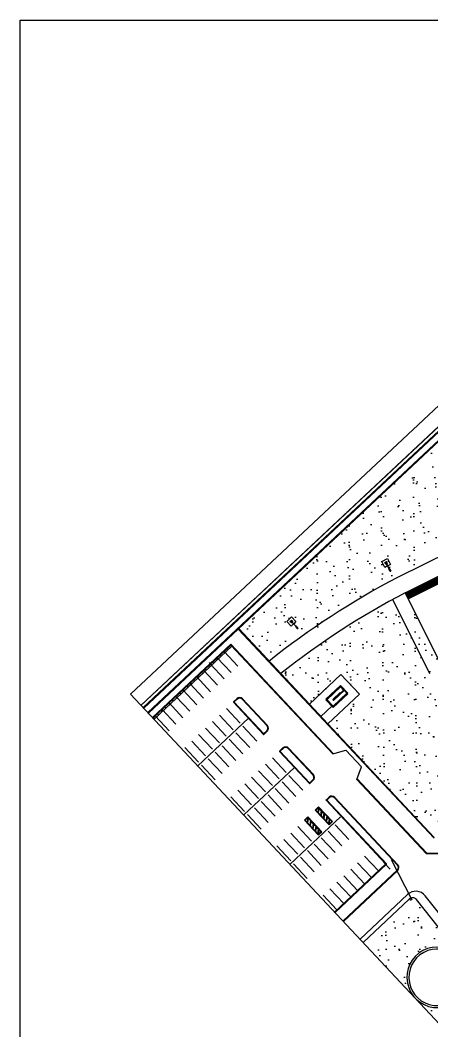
# Model space of a CAD drawing. Header units: metres. Extents: x 2872 to 3316, y -1435 to -1037.
# Drawn here: x 2871.9 to 2973.9, y -1287 to -1036.8 of the extents above; entities that cross this region are included whole.
import ezdxf

# ---------------------------------------------------------------- set-up
doc = ezdxf.new("R2010")
doc.units = ezdxf.units.M
doc.header["$MEASUREMENT"] = 0
doc.layers.add('ARQUITETURA', color=253, linetype='CONTINUOUS')
doc.layers.add('TEXTO', color=1, linetype='CONTINUOUS')
pattern_1 = [(350.62296, (2542.1494, -799.737), (4.08992, 4.08927), [0, -4.56, 0, -5.1, 0, -4.875]), (320.623, (2542.149, -799.737), (9.808834, 1.91215), [0, -2.46, 0, -4.11, 0, -1.575]), (280.623, (2539.627, -797.0435), (6.39856, -6.807323), [0, -1.5, 0, -5.4, 0, -7.05]), (270.623, (2539.627, -797.0435), (8.08648, -4.78256), [0, -0.75, 0, -3.54, 0, -4.05])]

msp = doc.modelspace()

# ---------------------------------------------------------------- hatches: boundary and pattern name
at = {"layer": 'ARQUITETURA'}
h = msp.add_hatch(dxfattribs=at)
h.set_pattern_fill('AR-SAND', color=116, scale=3, angle=-46.877, style=0)
h.set_pattern_definition(pattern_1)
edge = h.paths.add_edge_path()
edge.add_line((3040.1, -1150.86), (3040.07, -1149.98))
edge.add_line((3040.07, -1149.98), (3005.47, -1113.05))
edge.add_line((3005.47, -1113.05), (2925.93, -1187.54))
edge.add_line((2925.93, -1187.54), (2931.87, -1193.66))
edge.add_arc((3053.78, -1346.11), 195.2, 117.4827, 128.6471, ccw=False)
edge.add_line((2963.7, -1172.94), (2976.69, -1166.47))
edge.add_arc((3045.34, -1308.66), 157.89, 110.4173, 115.7695, ccw=False)
edge.add_arc((3045.34, -1308.66), 157.89, 91.9009, 110.4173, ccw=False)
h = msp.add_hatch(dxfattribs=at)
h.set_pattern_fill('AR-SAND', color=116, scale=3, angle=-46.877, style=0)
h.set_pattern_definition(pattern_1)
edge = h.paths.add_edge_path()
edge.add_line((3040.6, -1152.74), (3037.06, -1148.96))
edge.add_line((3037.06, -1148.96), (3032.48, -1149.8))
edge.add_line((3032.48, -1149.8), (3029.02, -1151.31))
edge.add_line((3029.02, -1151.31), (3017.99, -1152.76))
edge.add_line((3017.99, -1152.76), (2991.56, -1157.73))
edge.add_line((2991.56, -1157.73), (2952.3, -1178.95))
edge.add_line((2952.3, -1178.95), (2932.22, -1194.04))
edge.add_line((2932.22, -1194.04), (2933.59, -1195.5))
edge.add_line((2933.59, -1195.5), (2959.02, -1178.26))
edge.add_line((2959.02, -1178.26), (2975.28, -1169.54))
edge.add_line((2975.28, -1169.54), (2992.27, -1161.23))
edge.add_line((2992.27, -1161.23), (2992.66, -1162.26))
edge.add_line((2992.66, -1162.26), (3012.8, -1156.37))
edge.add_line((3012.8, -1156.37), (3013.19, -1158.63))
edge.add_line((3013.19, -1158.63), (3028.75, -1155.99))
edge.add_line((3028.75, -1155.99), (3044.09, -1154.96))
edge.add_line((3044.09, -1154.96), (3029.61, -1138.82))
edge.add_line((3029.61, -1138.82), (3029.54, -1140.94))
edge.add_line((3029.54, -1140.94), (3040.47, -1152.61))
h = msp.add_hatch(dxfattribs=at)
h.set_pattern_fill('AR-SAND', color=116, scale=3, angle=-46.877, style=0)
h.set_pattern_definition(pattern_1)
h.paths.add_polyline_path([(2967.36, -1178.7), (2964.27, -1180.35), (2964.2, -1180.21), (2957.27, -1184.18), (2953.46, -1186.52), (2945.18, -1192.06), (2936.49, -1198.59), (2943.55, -1206.14), (2951.37, -1198.82), (2955.92, -1203.67), (2948.1, -1210.99), (2974.46, -1239.14), (2979.13, -1234.79), (2983.4, -1231.08), (2987.8, -1227.76), (2993.72, -1223.84), (3001.37, -1219.58), (3006.6, -1217.14), (3011.73, -1215.09), (3016.77, -1213.38), (3019.63, -1212.54), (3016.24, -1198.85), (3012.97, -1185.64), (3005.99, -1187.37), (3005.14, -1184.82), (3000.05, -1186.63), (2996.34, -1188.1), (2991.07, -1190.41), (2986.79, -1192.49), (2983.53, -1194.11), (2978.41, -1196.66), (2976.72, -1197.5)])
h = msp.add_hatch(dxfattribs=at)
h.set_pattern_fill('AR-SAND', color=116, scale=3, angle=-46.877, style=0)
h.set_pattern_definition(pattern_1)
edge = h.paths.add_edge_path()
edge.add_line((2970.32, -1279.48), (2993.96, -1304.71))
edge.add_line((2993.96, -1304.71), (2998.44, -1290.98))
edge.add_arc((2997.48, -1290.67), 1, -18.0603, 38.4582)
edge.add_line((2998.27, -1290.05), (2991.22, -1281.18))
edge.add_line((2991.22, -1281.18), (2982, -1276.92))
edge.add_arc((2975.2, -1273.78), 7.5, -130.539, -24.792, ccw=False)
edge = h.paths.add_edge_path()
edge.add_line((2956.9, -1265.15), (2969.19, -1278.27))
edge.add_arc((2975.2, -1273.78), 7.5, 45.659, 216.7946, ccw=False)
edge.add_line((2980.44, -1268.41), (2980.83, -1268.1))
edge.add_line((2980.83, -1268.1), (2970.04, -1254.51))
edge.add_arc((2969.14, -1255.23), 1.15, 38.4582, 128.112)
edge.add_line((2968.43, -1254.32), (2956.9, -1265.15))

# ---------------------------------------------------------------- linework, layer by layer
for p, q in [((2899.27, -1203.63), (3047.5, -1064.78)), ((2901.89, -1206.42), (3039.02, -1077.99)), ((2901.86, -1206.38), (3032.24, -1084.27)), ((2902.4, -1206.97), (3032.77, -1084.88)), ((2902.54, -1207.11), (3032.76, -1085.16)), ((2903.56, -1208.21), (3033.79, -1086.25)), ((2903.7, -1208.36), (3034.07, -1086.26)), ((2954.81, -1158.16), (2953.9, -1159.02)), ((2978.41, -1168.31), (2965.41, -1174.78)), ((2961.49, -1170.85), (2962.9, -1170.11)), ((2962.23, -1172.27), (2961.49, -1170.85)), ((2962.23, -1171.09), (2962.67, -1170.85)), ((2962.38, -1171.13), (2962.62, -1171)), ((2962.62, -1171), (2962.75, -1171.25)), ((2962.9, -1171.3), (2962.67, -1170.85)), ((2962.9, -1170.11), (2963.65, -1171.53)), ((2962.46, -1171.53), (2962.23, -1171.09)), ((2962.91, -1171.91), (2962.23, -1172.27)), ((2962.51, -1171.38), (2962.38, -1171.13)), ((2962.43, -1171.15), (2962.41, -1171.15)), ((2962.43, -1171.15), (2962.42, -1171.13)), ((2962.43, -1171.15), (2962.44, -1171.14)), ((2962.43, -1171.16), (2962.43, -1171.15)), ((2962.44, -1171.25), (2962.48, -1171.23)), ((2962.44, -1171.26), (2962.49, -1171.23)), ((2962.9, -1171.3), (2962.46, -1171.53)), ((2962.5, -1171.07), (2962.52, -1171.11)), ((2962.5, -1171.07), (2962.53, -1171.11)), ((2962.54, -1171.32), (2962.51, -1171.34)), ((2962.6, -1171.33), (2962.51, -1171.38)), ((2962.52, -1171.32), (2962.53, -1171.34)), ((2962.59, -1171.18), (2962.54, -1171.21)), ((2963.33, -1172.71), (2962.54, -1171.21)), ((2962.6, -1171.2), (2962.55, -1171.23)), ((2962.56, -1171.19), (2962.56, -1171.19)), ((2962.56, -1171.19), (2962.57, -1171.19)), ((2962.56, -1171.19), (2962.57, -1171.19)), ((2962.56, -1171.19), (2962.57, -1171.19)), ((2962.57, -1171.19), (2962.56, -1171.19)), ((2962.57, -1171.19), (2962.57, -1171.19)), ((2963.38, -1172.68), (2962.59, -1171.18)), ((2962.6, -1171.04), (2962.62, -1171.07)), ((2962.6, -1171.06), (2962.61, -1171.05)), ((2962.61, -1171.05), (2962.62, -1171.05)), ((2962.64, -1171.15), (2962.69, -1171.12)), ((2962.65, -1171.15), (2962.69, -1171.13)), ((2962.75, -1171.25), (2962.66, -1171.3)), ((2962.72, -1171.23), (2962.69, -1171.24)), ((2962.7, -1171.22), (2962.71, -1171.25)), ((2963.65, -1171.53), (2962.96, -1171.89)), ((2963.34, -1172.92), (2963.27, -1172.76)), ((2963.28, -1172.73), (2963.42, -1172.65)), ((2963.55, -1172.82), (2963.34, -1172.92)), ((2963.51, -1173.21), (2963.34, -1172.92)), ((2963.45, -1172.66), (2963.55, -1172.82)), ((2963.55, -1172.82), (2963.69, -1173.11)), ((2963.65, -1173.22), (2963.62, -1173.24)), ((2967.3, -1178.57), (2978.49, -1173)), ((2967.51, -1178.63), (2978.55, -1173.13)), ((2967.59, -1178.8), (2978.67, -1173.28)), ((2967.67, -1178.97), (2978.75, -1173.45)), ((2967.76, -1179.13), (2978.84, -1173.62)), ((2967.84, -1179.3), (2978.92, -1173.79)), ((2967.93, -1179.47), (2979, -1173.96)), ((2968.01, -1179.64), (2979.09, -1174.12)), ((2968.03, -1180.04), (2979.22, -1174.47)), ((2968.09, -1179.8), (2979.17, -1174.29)), ((2968.1, -1179.83), (2979.15, -1174.33)), ((2973.36, -1198.61), (2964.21, -1180.21)), ((2967.3, -1178.57), (2976.72, -1197.5)), ((2967.36, -1178.7), (2967.37, -1178.7)), ((2968.1, -1179.83), (2967.51, -1178.63)), ((2937.96, -1185.65), (2939.13, -1184.55)), ((2939.06, -1186.81), (2937.96, -1185.65)), ((2938.74, -1185.67), (2939.11, -1185.33)), ((2939.08, -1186.04), (2938.74, -1185.67)), ((2938.9, -1185.68), (2939.1, -1185.49)), ((2939.09, -1185.88), (2938.9, -1185.68)), ((2938.96, -1185.67), (2938.94, -1185.69)), ((2938.96, -1185.69), (2938.94, -1185.67)), ((2938.99, -1185.78), (2939.03, -1185.74)), ((2938.99, -1185.78), (2939.03, -1185.75)), ((2939, -1185.58), (2939.03, -1185.62)), ((2939, -1185.58), (2939.03, -1185.62)), ((2939.11, -1185.66), (2939.07, -1185.71)), ((2940.23, -1186.94), (2939.07, -1185.71)), ((2939.45, -1185.7), (2939.08, -1186.04)), ((2939.08, -1185.82), (2939.1, -1185.84)), ((2939.1, -1185.82), (2939.08, -1185.84)), ((2939.09, -1185.53), (2939.11, -1185.55)), ((2939.09, -1185.55), (2939.11, -1185.53)), ((2939.09, -1185.68), (2939.09, -1185.69)), ((2939.09, -1185.68), (2939.1, -1185.68)), ((2939.09, -1185.69), (2939.1, -1185.68)), ((2939.09, -1185.68), (2939.09, -1185.68)), ((2939.09, -1185.68), (2939.09, -1185.69)), ((2939.09, -1185.68), (2939.1, -1185.68)), ((2939.13, -1185.69), (2939.09, -1185.73)), ((2939.17, -1185.81), (2939.09, -1185.88)), ((2939.1, -1185.49), (2939.29, -1185.69)), ((2939.45, -1185.7), (2939.11, -1185.33)), ((2940.27, -1186.9), (2939.11, -1185.66)), ((2939.13, -1184.55), (2940.22, -1185.72)), ((2939.16, -1185.62), (2939.2, -1185.59)), ((2939.16, -1185.62), (2939.19, -1185.59)), ((2939.29, -1185.69), (2939.21, -1185.77)), ((2939.25, -1185.68), (2939.23, -1185.7)), ((2939.23, -1185.68), (2939.24, -1185.69)), ((2939.24, -1185.69), (2939.25, -1185.7)), ((2940.22, -1185.72), (2939.66, -1186.25)), ((2974.46, -1239.36), (2925.93, -1187.54)), ((2943.55, -1206.14), (2926.04, -1187.44)), ((2939.62, -1186.29), (2939.06, -1186.81)), ((2940.19, -1186.98), (2940.31, -1186.87)), ((2940.3, -1187.15), (2940.19, -1187.01)), ((2940.47, -1186.99), (2940.3, -1187.15)), ((2940.54, -1187.38), (2940.3, -1187.15)), ((2940.34, -1186.87), (2940.47, -1186.99)), ((2940.47, -1186.99), (2940.69, -1187.24)), ((2940.68, -1187.35), (2940.65, -1187.38)), ((2904.72, -1209.44), (2924.11, -1191.28)), ((2904.82, -1209.55), (2924.1, -1191.5)), ((2904.82, -1209.55), (2924.09, -1191.51)), ((2924.1, -1191.51), (2904.83, -1209.56)), ((2905.1, -1209.85), (2924.37, -1191.81)), ((2922.64, -1193.43), (2922.36, -1193.14)), ((2922.63, -1193.44), (2922.36, -1193.15)), ((2925.84, -1196.73), (2922.42, -1193.07)), ((2923.54, -1192.58), (2923.27, -1192.29)), ((2923.55, -1192.58), (2923.28, -1192.29)), ((2949.34, -1218.46), (2924.09, -1191.51)), ((2949.34, -1218.45), (2924.1, -1191.5)), ((2924.37, -1191.81), (2924.1, -1191.51)), ((2949.51, -1218.41), (2924.11, -1191.28)), ((2918.71, -1195.87), (2919.5, -1196.71)), ((2919.89, -1196), (2919.62, -1195.71)), ((2919.9, -1196), (2919.63, -1195.7)), ((2920.8, -1195.15), (2920.53, -1194.86)), ((2920.81, -1195.14), (2920.54, -1194.85)), ((2924.15, -1198.31), (2920.73, -1194.65)), ((2924.15, -1198.3), (2920.73, -1194.65)), ((2921.72, -1194.29), (2921.44, -1194)), ((2921.72, -1194.29), (2921.45, -1193.99)), ((2917.15, -1198.57), (2916.88, -1198.27)), ((2917.16, -1198.56), (2916.89, -1198.27)), ((2920.78, -1201.46), (2917.36, -1197.81)), ((2918.07, -1197.71), (2917.79, -1197.42)), ((2918.07, -1197.7), (2917.8, -1197.41)), ((2918.99, -1196.85), (2918.71, -1196.56)), ((2918.98, -1196.86), (2918.71, -1196.56)), ((2922.47, -1199.88), (2919.05, -1196.23)), ((2917.35, -1204.67), (2913.93, -1201.02)), ((2914.42, -1201.13), (2914.14, -1200.84)), ((2914.43, -1201.12), (2914.15, -1200.83)), ((2915.34, -1200.27), (2915.06, -1199.98)), ((2915.33, -1200.27), (2915.06, -1199.98)), ((2919.07, -1203.07), (2915.65, -1199.42)), ((2916.24, -1199.42), (2915.97, -1199.13)), ((2916.25, -1199.41), (2915.98, -1199.12)), ((2943.55, -1206.14), (2951.37, -1198.82)), ((2951.37, -1198.82), (2955.92, -1203.67)), ((2911.69, -1203.69), (2911.41, -1203.39)), ((2911.68, -1203.69), (2911.41, -1203.4)), ((2915.64, -1206.28), (2912.22, -1202.63)), ((2912.59, -1202.84), (2912.32, -1202.55)), ((2912.6, -1202.83), (2912.33, -1202.54)), ((2913.51, -1201.98), (2913.23, -1201.69)), ((2913.51, -1201.98), (2913.24, -1201.68)), ((2947.59, -1204.92), (2951.24, -1201.5)), ((2951.28, -1201.65), (2947.63, -1205.06)), ((2947.81, -1204.93), (2951.24, -1201.71)), ((2951.27, -1201.86), (2947.84, -1205.07)), ((2949.36, -1204.98), (2951.19, -1203.27)), ((2952.02, -1202.66), (2949.4, -1205.12)), ((2949.41, -1206.85), (2953.06, -1203.43)), ((2949.41, -1206.64), (2952.84, -1203.43)), ((2952.99, -1203.47), (2949.45, -1206.79)), ((2949.46, -1205.09), (2951.29, -1203.38)), ((2952.24, -1202.67), (2949.5, -1205.23)), ((2951.29, -1203.38), (2951.19, -1203.27)), ((2951.32, -1203.52), (2951.22, -1203.41)), ((2951.24, -1201.5), (2953.06, -1203.43)), ((2951.24, -1201.71), (2952.84, -1203.43)), ((2952.02, -1202.66), (2951.27, -1201.86)), ((2952.24, -1202.67), (2951.28, -1201.65)), ((2953.09, -1203.58), (2952.99, -1203.47)), ((3096.35, -1414.03), (2899.27, -1203.63)), ((2908.94, -1206.26), (2908.67, -1205.96)), ((2908.95, -1206.25), (2908.68, -1205.96)), ((2912.21, -1209.49), (2908.79, -1205.84)), ((2909.86, -1205.4), (2909.58, -1205.11)), ((2909.86, -1205.39), (2909.59, -1205.1)), ((2913.92, -1207.89), (2910.5, -1204.24)), ((2910.77, -1204.55), (2910.5, -1204.25)), ((2910.78, -1204.54), (2910.5, -1204.25)), ((2924.72, -1205.67), (2932.18, -1213.63)), ((2925.59, -1204.79), (2924.73, -1205.6)), ((2925.69, -1204.9), (2924.94, -1205.61)), ((2924.94, -1205.68), (2932.18, -1213.41)), ((2933.05, -1211.51), (2926.9, -1204.94)), ((2933.16, -1211.41), (2927.01, -1204.84)), ((2949.41, -1206.85), (2947.59, -1204.92)), ((2947.63, -1205.06), (2949.44, -1207)), ((2949.41, -1206.64), (2947.81, -1204.93)), ((2947.84, -1205.07), (2949.45, -1206.79)), ((2955.92, -1203.67), (2948.1, -1210.99)), ((2949.46, -1205.09), (2949.36, -1204.98)), ((2949.4, -1205.12), (2949.5, -1205.23)), ((2953.09, -1203.58), (2949.44, -1207)), ((2906.21, -1208.82), (2905.93, -1208.53)), ((2906.21, -1208.81), (2905.94, -1208.52)), ((2907.12, -1207.96), (2906.85, -1207.67)), ((2907.13, -1207.96), (2906.85, -1207.67)), ((2910.49, -1211.1), (2907.07, -1207.45)), ((2908.03, -1207.11), (2907.76, -1206.82)), ((2908.04, -1207.1), (2907.77, -1206.81)), ((2926.39, -1210.89), (2922.98, -1207.24)), ((2943.55, -1206.14), (2948.1, -1210.99)), ((2949.15, -1206.58), (2946.28, -1209.27)), ((2905.29, -1209.67), (2905.02, -1209.38)), ((2905.3, -1209.67), (2905.03, -1209.37)), ((2908.78, -1212.71), (2905.36, -1209.05)), ((2928.45, -1209.65), (2915.91, -1221.39)), ((2919.55, -1210.45), (2922.96, -1214.1)), ((2921.26, -1208.85), (2924.68, -1212.5)), ((2948.1, -1210.99), (2974.46, -1239.14)), ((2917.83, -1212.06), (2921.25, -1215.71)), ((2925.36, -1213.23), (2928.78, -1216.88)), ((2927.08, -1211.62), (2930.49, -1215.27)), ((2932.25, -1213.42), (2933.01, -1212.71)), ((2932.25, -1213.63), (2933.11, -1212.82)), ((2917.82, -1218.92), (2914.4, -1215.27)), ((2916.11, -1213.67), (2919.53, -1217.32)), ((2923.65, -1214.83), (2927.06, -1218.48)), ((2916.1, -1220.53), (2912.68, -1216.88)), ((2920.22, -1218.05), (2923.63, -1221.7)), ((2921.93, -1216.44), (2925.35, -1220.09)), ((2937, -1216.97), (2936.13, -1217.78)), ((2936.13, -1217.85), (2943.58, -1225.8)), ((2937.1, -1217.08), (2936.34, -1217.79)), ((2936.34, -1217.86), (2943.59, -1225.59)), ((2944.45, -1223.69), (2938.3, -1217.12)), ((2944.56, -1223.58), (2938.41, -1217.01)), ((2949.34, -1218.46), (2952.55, -1217.5)), ((2956.44, -1221.64), (2952.57, -1217.5)), ((2918.5, -1219.65), (2921.92, -1223.3)), ((2932.67, -1221.03), (2936.08, -1224.67)), ((2934.38, -1219.42), (2937.8, -1223.07)), ((2916.79, -1221.26), (2920.2, -1224.91)), ((2927.32, -1233.57), (2939.86, -1221.83)), ((2930.95, -1222.63), (2934.37, -1226.28)), ((2955.28, -1224.79), (2956.45, -1221.65)), ((2955.28, -1224.79), (2956.45, -1221.65)), ((2927.52, -1225.84), (2930.94, -1229.49)), ((2929.23, -1224.24), (2932.65, -1227.89)), ((2936.77, -1225.4), (2940.18, -1229.05)), ((2938.48, -1223.8), (2941.9, -1227.45)), ((2943.65, -1225.81), (2944.52, -1225)), ((2943.66, -1225.59), (2944.41, -1224.89)), ((2972.46, -1243.16), (2955.27, -1224.8)), ((2972.47, -1243.15), (2955.28, -1224.79)), ((2972.52, -1242.99), (2955.34, -1224.65)), ((2925.8, -1227.45), (2929.22, -1231.1)), ((2935.05, -1227.01), (2938.47, -1230.66)), ((2924.09, -1229.06), (2927.51, -1232.71)), ((2931.62, -1230.22), (2935.04, -1233.87)), ((2933.34, -1228.62), (2936.75, -1232.27)), ((2948.42, -1229.17), (2947.67, -1229.88)), ((2947.67, -1229.95), (2962.42, -1245.7)), ((2948.53, -1229.28), (2947.88, -1229.88)), ((2947.88, -1229.95), (2962.63, -1245.71)), ((2965.36, -1246.01), (2949.73, -1229.32)), ((2965.47, -1245.91), (2949.84, -1229.22)), ((2928.19, -1233.44), (2931.61, -1237.09)), ((2929.91, -1231.83), (2933.32, -1235.48)), ((2945, -1232.37), (2945.84, -1231.58)), ((2948.42, -1236.02), (2945, -1232.37)), ((2945.17, -1232.37), (2945.83, -1231.75)), ((2945.66, -1232.89), (2945.17, -1232.37)), ((2945.83, -1231.75), (2945.66, -1232.89)), ((2945.94, -1231.86), (2945.76, -1233.01)), ((2946.32, -1233.6), (2945.76, -1233.01)), ((2949.26, -1235.23), (2945.84, -1231.58)), ((2946.5, -1232.46), (2945.94, -1231.86)), ((2946.5, -1232.46), (2946.32, -1233.6)), ((2946.6, -1232.57), (2946.43, -1233.72)), ((2947.16, -1233.17), (2946.6, -1232.57)), ((2947.16, -1233.17), (2946.99, -1234.32)), ((2947.27, -1233.28), (2947.09, -1234.43)), ((2947.83, -1233.88), (2947.27, -1233.28)), ((2951.28, -1234.03), (2938.75, -1245.77)), ((2942.34, -1234.86), (2943.18, -1234.08)), ((2945.75, -1238.51), (2942.34, -1234.86)), ((2942.5, -1234.87), (2943.17, -1234.24)), ((2942.99, -1235.39), (2942.5, -1234.87)), ((2943.17, -1234.24), (2942.99, -1235.39)), ((2943.27, -1234.36), (2943.1, -1235.5)), ((2943.66, -1236.1), (2943.1, -1235.5)), ((2946.59, -1237.73), (2943.18, -1234.08)), ((2943.84, -1234.96), (2943.27, -1234.36)), ((2943.84, -1234.96), (2943.66, -1236.1)), ((2943.94, -1235.07), (2943.76, -1236.21)), ((2944.5, -1235.67), (2943.94, -1235.07)), ((2944.5, -1235.67), (2944.32, -1236.81)), ((2944.61, -1235.78), (2944.43, -1236.92)), ((2945.17, -1236.38), (2944.61, -1235.78)), ((2946.99, -1234.32), (2946.43, -1233.72)), ((2947.65, -1235.03), (2947.09, -1234.43)), ((2947.83, -1233.88), (2947.65, -1235.03)), ((2947.93, -1233.99), (2947.76, -1235.14)), ((2948.32, -1235.74), (2947.76, -1235.14)), ((2948.5, -1234.59), (2947.93, -1233.99)), ((2948.32, -1235.74), (2948.5, -1234.59)), ((2948.42, -1235.85), (2948.6, -1234.7)), ((2948.42, -1236.02), (2949.26, -1235.23)), ((2949.09, -1235.23), (2948.42, -1235.85)), ((2949.09, -1235.23), (2948.6, -1234.7)), ((2949.91, -1236), (2953.33, -1239.65)), ((2938.95, -1238.05), (2942.36, -1241.69)), ((2940.66, -1236.44), (2944.08, -1240.09)), ((2944.32, -1236.81), (2943.76, -1236.21)), ((2944.99, -1237.52), (2944.43, -1236.92)), ((2945.17, -1236.38), (2944.99, -1237.52)), ((2945.27, -1236.49), (2945.09, -1237.63)), ((2945.66, -1238.23), (2945.09, -1237.63)), ((2945.83, -1237.09), (2945.27, -1236.49)), ((2945.66, -1238.23), (2945.83, -1237.09)), ((2945.75, -1238.51), (2946.59, -1237.73)), ((2945.76, -1238.34), (2945.94, -1237.2)), ((2946.42, -1237.72), (2945.76, -1238.34)), ((2946.42, -1237.72), (2945.94, -1237.2)), ((2948.19, -1237.61), (2951.61, -1241.25)), ((2937.23, -1239.65), (2940.65, -1243.3)), ((2944.76, -1240.82), (2948.18, -1244.47)), ((2946.48, -1239.21), (2949.9, -1242.86)), ((2935.52, -1241.26), (2938.93, -1244.91)), ((2943.05, -1242.42), (2946.47, -1246.07)), ((2972.46, -1243.16), (2976.61, -1243.2)), ((2972.55, -1243.01), (2976.65, -1243.06)), ((2939.62, -1245.64), (2943.03, -1249.29)), ((2941.33, -1244.03), (2944.75, -1247.68)), ((2962.42, -1245.77), (2949.81, -1257.58)), ((2962.35, -1245.83), (2949.81, -1257.58)), ((2962.63, -1245.78), (2949.91, -1257.69)), ((2955.5, -1245.41), (2958.91, -1249.05)), ((2957.21, -1243.8), (2960.63, -1247.45)), ((2961.99, -1245.33), (2963.56, -1247.01)), ((2963.84, -1244.64), (2968.93, -1254.61)), ((2951.9, -1259.81), (2965.32, -1247.21)), ((2952, -1259.92), (2965.44, -1247.31)), ((2953.78, -1247.01), (2957.2, -1250.66)), ((2950.35, -1250.23), (2953.77, -1253.87)), ((2952.07, -1248.62), (2955.48, -1252.26)), ((2946.92, -1253.44), (2950.34, -1257.08)), ((2948.64, -1251.83), (2952.05, -1255.48)), ((2967.86, -1253.28), (2956.1, -1264.3)), ((2968.28, -1254.46), (2956.9, -1265.15)), ((2980.83, -1268.1), (2970.04, -1254.51)), ((2999.96, -1288.48), (2972.26, -1253.6))]:
    msp.add_line(p, q, dxfattribs=at)
for centre, radius in [((2973.25, -1139.56), 0.025), ((2969.88, -1142.71), 0.025), ((2971.56, -1141.13), 0.025), ((2966.51, -1145.87), 0.025), ((2968.19, -1144.29), 0.025), ((2964.82, -1147.45), 0.025), ((2961.45, -1150.61), 0.025), ((2963.13, -1149.03), 0.025), ((2959.76, -1152.19), 0.025), ((2956.39, -1155.35), 0.025), ((2958.08, -1153.77), 0.025), ((2953.02, -1158.5), 0.025), ((2954.7, -1156.93), 0.025), ((2951.33, -1160.08), 0.025), ((2947.96, -1163.24), 0.025), ((2949.65, -1161.66), 0.025), ((2946.27, -1164.82), 0.025), ((2942.9, -1167.98), 0.025), ((2944.59, -1166.4), 0.025), ((2941.22, -1169.56), 0.025), ((2937.84, -1172.72), 0.025), ((2939.53, -1171.14), 0.025), ((2962.43, -1171.15), 0.01), ((2962.52, -1171.33), 0.01), ((2962.61, -1171.05), 0.01), ((2962.7, -1171.23), 0.01), ((2934.47, -1175.87), 0.025), ((2936.16, -1174.29), 0.025), ((2932.78, -1177.45), 0.025), ((2929.41, -1180.61), 0.025), ((2931.1, -1179.03), 0.025), ((2927.73, -1182.19), 0.025), ((2924.35, -1185.35), 0.025), ((2926.04, -1183.77), 0.025), ((2938.95, -1185.68), 0.01), ((2939.09, -1185.83), 0.01), ((2939.1, -1185.54), 0.01), ((2939.24, -1185.69), 0.01), ((2920.98, -1188.51), 0.025), ((2922.67, -1186.93), 0.025), ((2919.3, -1190.08), 0.025), ((2915.92, -1193.24), 0.025), ((2917.61, -1191.66), 0.025), ((2914.24, -1194.82), 0.025), ((2910.87, -1197.98), 0.025), ((2912.55, -1196.4), 0.025), ((2909.18, -1199.56), 0.025), ((2905.81, -1202.72), 0.025), ((2907.49, -1201.14), 0.025), ((2902.44, -1205.88), 0.025), ((2904.12, -1204.3), 0.025)]:
    msp.add_circle(centre, radius, dxfattribs=at)
for centre, radius, start, end in [((2962.57, -1171.19), 0.09, 315.5231, 276.5631), ((2962.57, -1171.19), 0.081, 317.5783, 274.0762), ((2963.29, -1172.75), 0.02, 117.7315, 207.7315), ((2963.43, -1172.67), 0.02, 27.7315, 117.7315), ((2963.58, -1173.17), 0.08, 210.1443, 297.7315), ((2963.62, -1173.15), 0.08, 297.7315, 25.3188), ((3055.49, -1347.95), 195.2, 117.4827, 128.6912), ((3055.49, -1347.95), 190.97, 117.5054, 128.5478), ((3055.49, -1347.95), 190.82, 117.5054, 117.5063), ((2939.09, -1185.68), 0.09, 330.9146, 291.9545), ((2939.09, -1185.68), 0.081, 332.9698, 289.4676), ((2940.21, -1186.99), 0.02, 133.123, 223.123), ((2940.32, -1186.88), 0.02, 43.123, 133.123), ((2940.59, -1187.32), 0.08, 225.5357, 313.123), ((2940.63, -1187.29), 0.08, 313.123, 40.7102), ((2924.76, -1205.64), 0.05, 133.123, 223.123), ((2924.97, -1205.64), 0.05, 133.123, 223.123), ((2926.28, -1205.52), 1, 43.123, 133.123), ((2926.28, -1205.52), 0.85, 43.123, 133.123), ((2932.22, -1213.38), 0.05, 223.123, 313.123), ((2932.43, -1212.09), 0.85, 313.123, 43.123), ((2932.43, -1212.09), 1, 313.123, 43.123), ((2932.21, -1213.59), 0.05, 223.123, 313.123), ((2936.17, -1217.81), 0.05, 133.123, 223.123), ((2936.38, -1217.82), 0.05, 133.123, 223.123), ((2937.68, -1217.7), 1, 43.123, 133.123), ((2937.68, -1217.7), 0.85, 43.123, 133.123), ((2943.62, -1225.77), 0.05, 223.123, 313.123), ((2943.62, -1225.56), 0.05, 223.123, 313.123), ((2943.83, -1224.27), 0.85, 313.123, 43.123), ((2943.83, -1224.27), 1, 313.123, 43.123), ((2947.7, -1229.91), 0.05, 133.123, 223.123), ((2947.91, -1229.92), 0.05, 133.123, 223.123), ((2949.11, -1229.9), 1, 43.123, 133.123), ((2949.11, -1229.9), 0.85, 43.123, 133.123), ((2972.55, -1242.96), 0.05, 223.123, 268.12), ((2962.38, -1245.73), 0.05, 313.1291, 43.123), ((2962.59, -1245.74), 0.05, 313.1291, 43.123), ((2964.74, -1246.59), 0.85, 313.123, 43.123), ((2964.74, -1246.59), 1, 313.123, 43.123), ((2969.91, -1255.47), 3, 38.4582, 133.123), ((2969.14, -1255.23), 1.15, 38.4582, 138.3273), ((2975.2, -1273.78), 7.5, 45.659, 335.208), ((2975.2, -1273.78), 7, 46.1764, 335.2077)]:
    msp.add_arc(centre, radius, start, end, dxfattribs=at)
at = {"layer": 'TEXTO'}
msp.add_lwpolyline([(2871.92, -1036.8), (3315.97, -1036.8), (3315.97, -1435.41), (2871.92, -1435.41)], close=True, dxfattribs=at)

doc.saveas('drawing.dxf')
